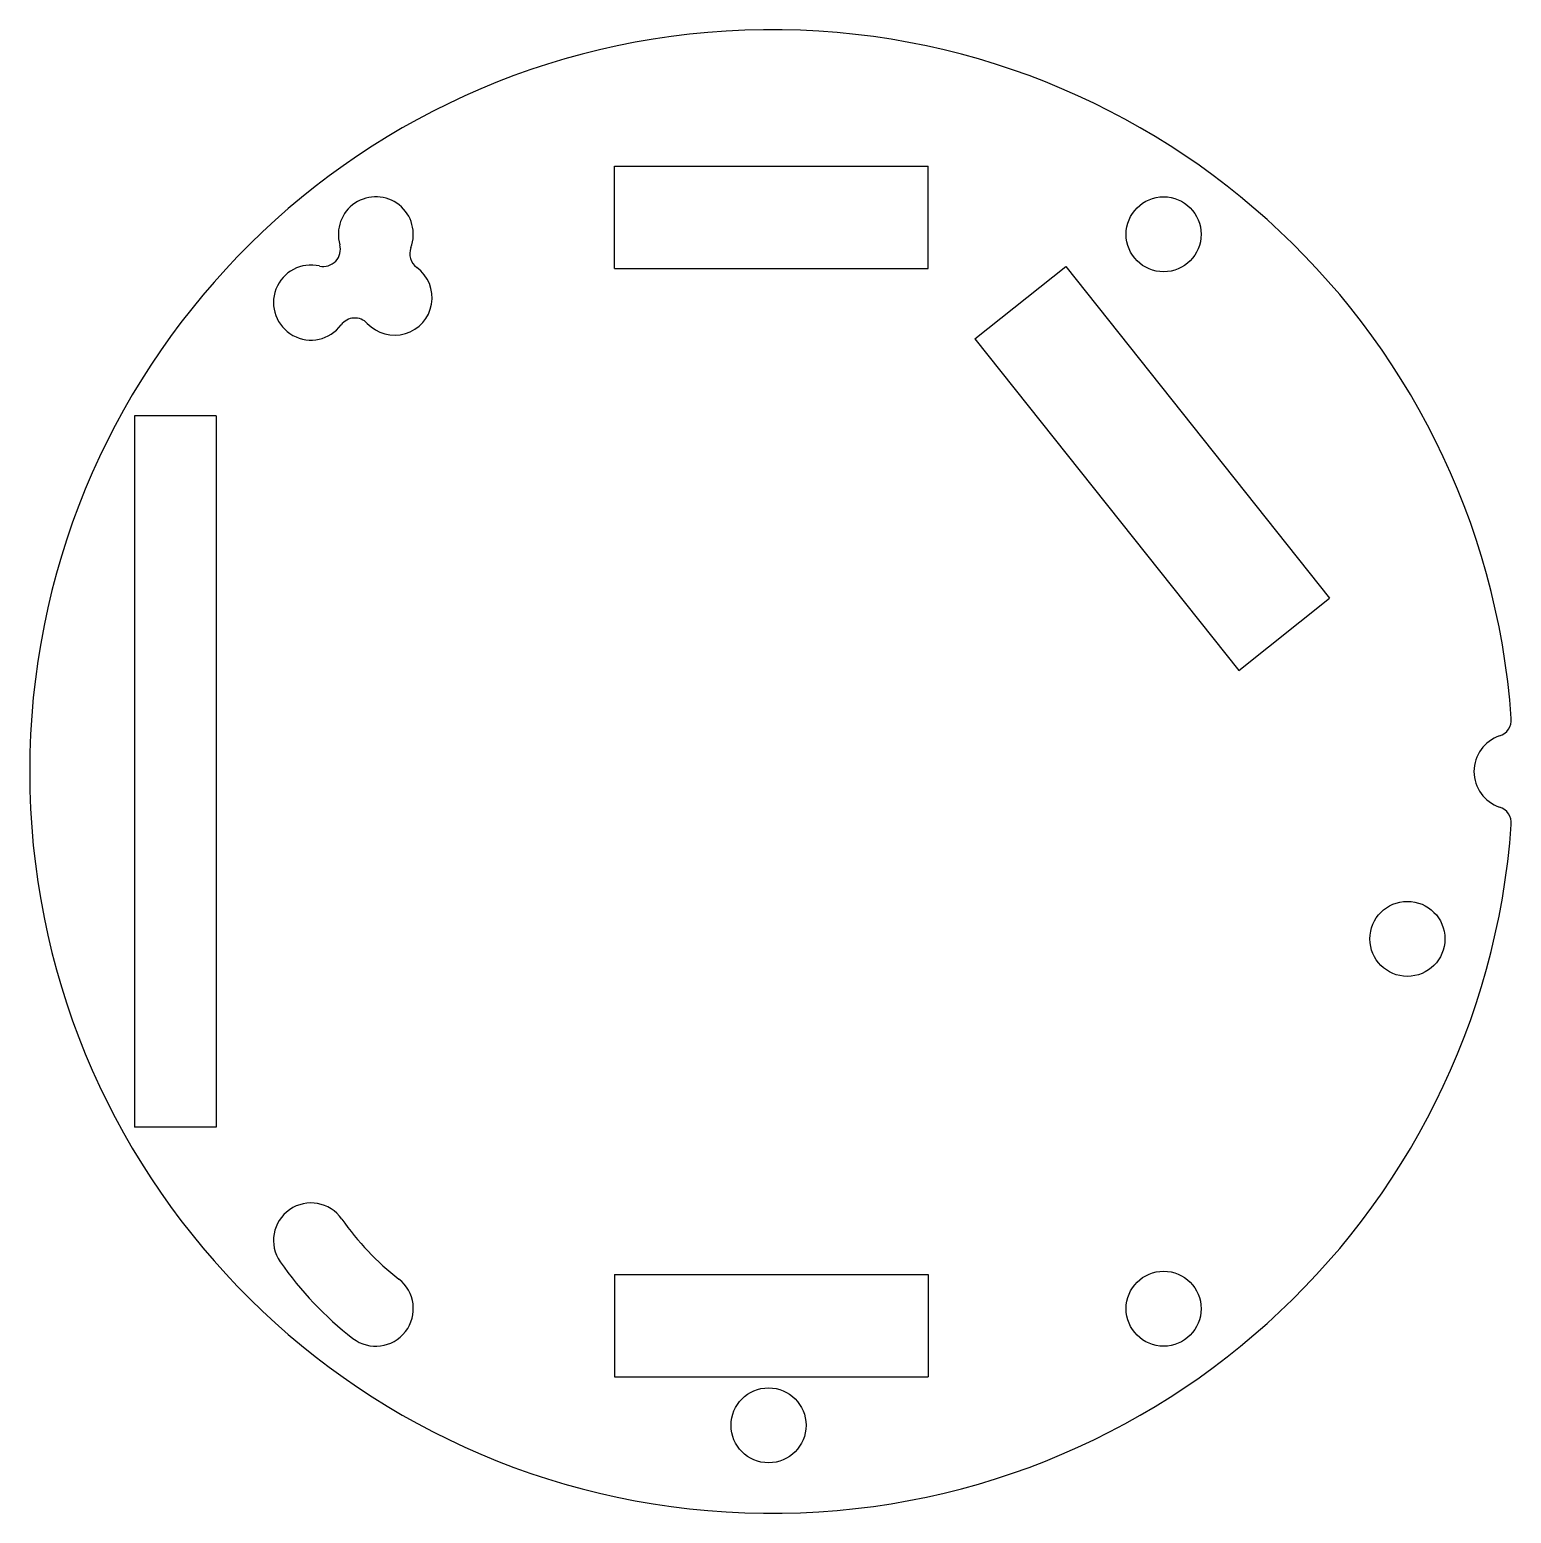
# Model space of a CAD drawing. Extents: x -21.7 to 21.7, y -21.7 to 21.8.
import ezdxf

# ---------------------------------------------------------------- set-up
doc = ezdxf.new("R2010")
doc.units = 0
doc.layers.add('VISIBLE', color=7, linetype='CONTINUOUS')

msp = doc.modelspace()

# ---------------------------------------------------------------- linework, layer by layer
at = {"layer": 'VISIBLE'}
for p, q in [((-4.6, 14.75), (-4.6, 17.75)), ((-4.6, 17.75), (4.6, 17.75)), ((4.6, 14.75), (4.6, 17.75)), ((5.968, 12.689), (8.629, 14.805)), ((8.629, 14.805), (16.367, 5.078)), ((-4.6, 14.75), (4.6, 14.75)), ((5.968, 12.689), (13.706, 2.961)), ((-18.68, 10.425), (-18.68, -10.425)), ((-16.28, 10.425), (-18.68, 10.425)), ((-16.28, 10.425), (-16.28, -10.425)), ((13.706, 2.961), (16.367, 5.078)), ((-16.28, -10.425), (-18.68, -10.425)), ((-4.6, -14.75), (-4.6, -17.75)), ((-4.6, -14.75), (4.6, -14.75)), ((4.6, -14.75), (4.6, -17.75)), ((-4.6, -17.75), (4.6, -17.75))]:
    msp.add_line(p, q, dxfattribs=at)
for centre in [(11.5, 15.75), (18.649, -4.907), (11.5, -15.75), (-0.085, -19.17)]:
    msp.add_circle(centre, 1.1, dxfattribs=at)
for centre, radius, start, end in [((0, 0), 21.75, 4.0976, 355.9024), ((-11.6, 15.75), 1.1, 339.2096, 196.0186), ((-13.138, 15.308), 0.5, 256.919, 16.0186), ((-10.104, 15.182), 0.5, 159.2096, 233.7786), ((-13.5, 13.75), 1.1, 76.919, 323.3864), ((-11.05, 13.891), 1.1, 223.2139, 53.7786), ((-12.216, 12.796), 0.5, 43.2139, 143.3864), ((21.196, 1.518), 0.5, 288.3729, 4.0976), ((21.7, 0), 1.1, 108.3729, 251.6271), ((21.196, -1.518), 0.5, 355.9024, 71.6271), ((-13.5, -13.75), 1.1, 34.8131, 214.8131), ((-6.029, -8.555), 8, 214.8131, 232.2493), ((-6.029, -8.555), 10.2, 214.8131, 232.2493), ((-11.6, -15.75), 1.1, 232.2493, 52.2493)]:
    msp.add_arc(centre, radius, start, end, dxfattribs=at)

doc.saveas('drawing.dxf')
